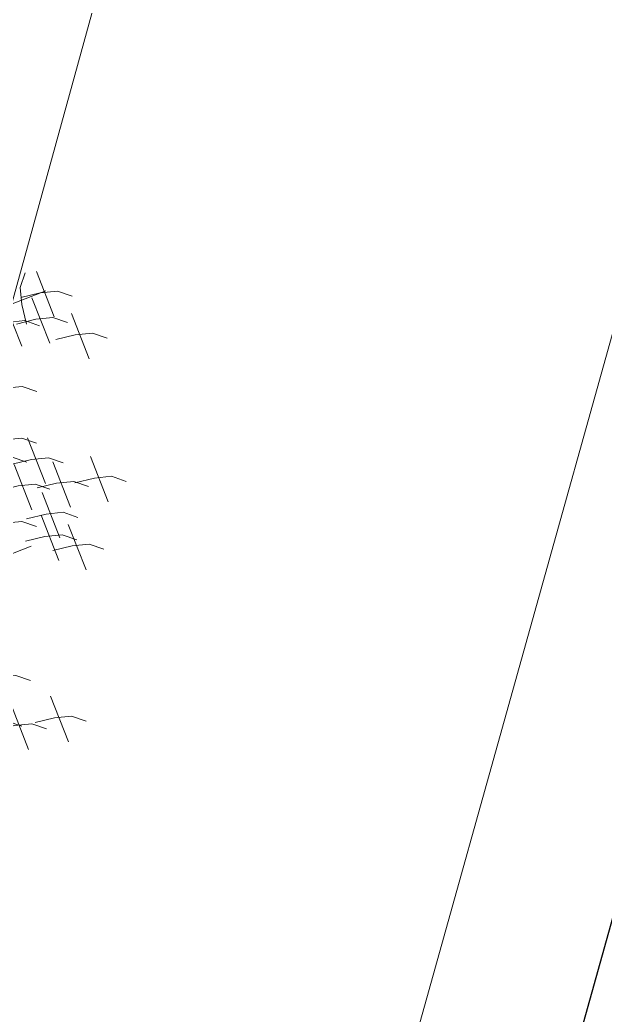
# Model space of a CAD drawing. Header units: millimetres. Extents: x 474016 to 477875, y 2288607 to 2292200.
# Drawn here: x 474345.67 to 474351.24, y 2289344.26 to 2289353.73 of the extents above; entities that cross this region are included whole.
import ezdxf

# ---------------------------------------------------------------- set-up
doc = ezdxf.new("R2010")
doc.units = ezdxf.units.MM
doc.header["$LTSCALE"] = 50
for name, color, linetype, lineweight in [('BANQUETA', 251, 'Continuous', 5), ('EXT', 3, 'Continuous', 5), ('JARDINES', 98, 'Continuous', 13)]:
    doc.layers.add(name, color=color, linetype=linetype, lineweight=lineweight)
doc.layers.add('CVL_LOTIF', color=1, linetype='Continuous')

# ---------------------------------------------------------------- blocks, each defined once
blk = doc.blocks.new('Plarbol-031')
for points in [[(1.192375, 1.9178), (1.110425, 1.992125), (1.04945, 2.065175), (1.0272, 2.1484)], [(1.074225, 2.189675), (1.29655, 2.0366)], [(1.084375, 2.02135), (1.1587, 2.1033), (1.23175, 2.164275), (1.314975, 2.1865)], [(1.024025, 1.907625), (1.177125, 2.129975)], [(1.36515, 2.105825), (1.5875, 1.95275)], [(1.375325, 1.9375), (1.44965, 2.01945), (1.5227, 2.080425), (1.605925, 2.10265)], [(1.135825, 2.055025), (1.358175, 1.901925)], [(1.146, 1.886675), (1.220325, 1.968625), (1.293375, 2.0296), (1.3766, 2.051825)], [(1.01705, 1.954), (1.239375, 1.800925)], [(1.0272, 1.785675), (1.101525, 1.867625), (1.174575, 1.9286), (1.2578, 1.950825)], [(1.218425, 1.475675), (1.29275, 1.557625), (1.3658, 1.6186), (1.449025, 1.640825)], [(1.896225, 1.5087), (2.118575, 1.3556)], [(1.9064, 1.34035), (1.980725, 1.4223), (2.053775, 1.4833), (2.137, 1.505525)], [(1.3766, 1.2368), (1.450925, 1.31875), (1.523975, 1.37975), (1.6072, 1.401975)], [(1.55065, 1.3988), (1.773, 1.2457)], [(1.560825, 1.23045), (1.63515, 1.3124), (1.7082, 1.3734), (1.791425, 1.395625)], [(1.739325, 1.367675), (1.96165, 1.214575)], [(1.749475, 1.199325), (1.8238, 1.281275), (1.896875, 1.342275), (1.980075, 1.3645)], [(1.3912, 1.12055), (1.465525, 1.2025), (1.538575, 1.2635), (1.6218, 1.285725)], [(1.570975, 1.23555), (1.793325, 1.08245)], [(1.58115, 1.0672), (1.655475, 1.14915), (1.728525, 1.210125), (1.81175, 1.232375)], [(1.786325, 1.193625), (2.008675, 1.040525)], [(1.7965, 1.025275), (1.870825, 1.107225), (1.943875, 1.1682), (2.0271, 1.19045)], [(2.00485, 1.128825), (2.2272, 0.975725)], [(2.015025, 0.960475), (2.08935, 1.042425), (2.1624, 1.1034), (2.245625, 1.12565)], [(1.851125, 1.0869), (2.073475, 0.9338)], [(1.8613, 0.91855), (1.935625, 1.0005), (2.008675, 1.061475), (2.091875, 1.083725)], [(1.63515, 0.8544), (1.709475, 0.93635), (1.782525, 0.997325), (1.86575, 1.01955)], [(1.74885, 0.691125), (1.90195, 0.913475)], [(2.085525, 0.1302), (2.15985, 0.21215), (2.232925, 0.273125), (2.316125, 0.295375)], [(2.456525, 0.28585), (2.67885, 0.13275)], [(2.466675, 0.1175), (2.541, 0.19945), (2.614075, 0.260425), (2.697275, 0.282675)], [(2.2977, 0.127025), (2.52005, -0.02605)], [(2.307875, -0.041275), (2.3822, 0.04065), (2.45525, 0.101625), (2.538475, 0.12385)], [(2.187175, -0.106075), (2.2615, -0.024125), (2.33455, 0.03685), (2.417775, 0.05905)]]:
    blk.add_lwpolyline(points)

msp = doc.modelspace()

# ---------------------------------------------------------------- linework, layer by layer
at = {"layer": 'BANQUETA'}
msp.add_lwpolyline([(474404.6942, 2289541.8188, -0.540591), (474407.8842, 2289542.8307), (474449.3216, 2289509.046, -0.298203), (474449.984, 2289506.9578), (474377.368, 2289247.0508, -0.414214), (474374.9036, 2289245.6627), (474327.711, 2289258.848, -0.414214), (474326.3229, 2289261.3124), (474404.6942, 2289541.8188)], format="xyb", dxfattribs=at)
msp.add_lwpolyline([(474361.4034, 2289381.2982), (474327.7676, 2289260.9087)], dxfattribs=at)
at = {"layer": 'CVL_LOTIF'}
msp.add_lwpolyline([(474375.3906, 2289338.4542), (474351.3127, 2289345.1814), (474347.9491, 2289333.1424), (474372.027, 2289326.4153)], close=True, dxfattribs=at)
at = {"layer": 'JARDINES'}
msp.add_lwpolyline([(474351.17, 2289371.2519), (474341.0604, 2289334.6126, -1), (474336.2405, 2289335.9425), (474346.3502, 2289372.5819)], format="xyb", dxfattribs=at)

# ---------------------------------------------------------------- block references
at = {"layer": 'EXT', "xscale": 1.719899999941791, "yscale": 1.719899999941791, "zscale": 1.719899999941791, "rotation": 325.9356466897349}
msp.add_blockref('Plarbol-031', (474342.1861, 2289349.254), dxfattribs=at)

doc.saveas('drawing.dxf')
